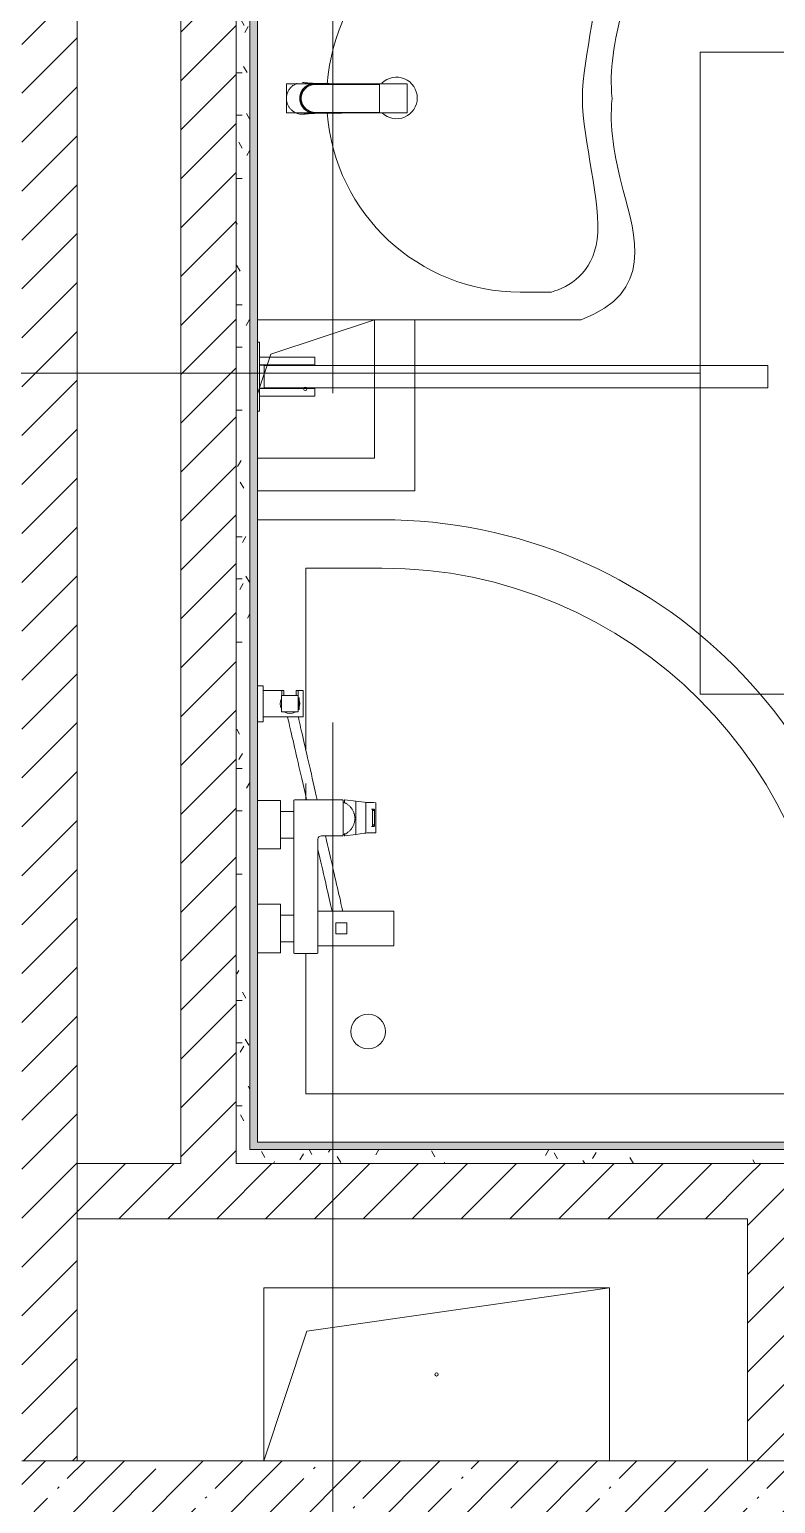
# Model space of a CAD drawing. Header units: millimetres. Extents: x 1322 to 199238, y -8553 to 29000.
# Drawn here: x 18690 to 19769, y 5338 to 7470 of the extents above; entities that cross this region are included whole.
import ezdxf

# ---------------------------------------------------------------- set-up
doc = ezdxf.new("R2010")
doc.units = ezdxf.units.MM
doc.linetypes.add('Осевая', pattern=[3175, 635, -476.25, 1587.5, -476.25])
for name, color, linetype, lineweight in [('0-1', 7, 'Continuous', 9), ('A-GENM', 7, 'Continuous', 9), ('A-WALL', 7, 'Continuous', 9), ('E-ELEC-FIXT-IDEN', 7, 'Continuous', 9), ('I-WALL', 7, 'Continuous', 9), ('P-SANR-FIXT', 7, 'Continuous', 9), ('Оси-2', 7, 'Осевая', 9)]:
    doc.layers.add(name, color=color, linetype=linetype, lineweight=lineweight)
doc.layers.add('A-WALL-1', color=7, linetype='Continuous', lineweight=9, true_color=0x3c3c3c)
doc.layers.add('A-WALL-FNSH-1', color=7, linetype='Continuous', lineweight=9, true_color=0x3c3c3c)
pattern_1 = [(45, (-75531.326, 0), (-35.35534, 35.35534), [])]
pattern_2 = [(0, (-75531.326, 0), (121.92, 30.48), [10.058, -81.382, 10.058, -81.382, -487.68]), (0, (-75531.326, 0), (121.92, 30.48), [-182.88, 10.058, -172.822, 10.058, -81.382, -213.36]), (0, (-75531.326, 0), (121.92, 30.48), [-457.2, 10.058, -50.902, 10.058, -142.342]), (120, (-75485.606, 15.24), (-87.356454, 90.345817), [10.058, -81.382, 10.058, -81.382, -487.68]), (120, (-75485.606, 15.24), (-87.356454, 90.345817), [-182.88, 10.058, -172.822, 10.058, -81.382, -213.36]), (120, (-75485.606, 15.24), (-87.356454, 90.345817), [-457.2, 10.058, -50.902, 10.058, -142.342]), (240, (-75470.366, 76.2), (-34.563546, -120.825817), [10.058, -81.382, 10.058, -81.382, -487.68]), (240, (-75470.366, 76.2), (-34.563546, -120.825817), [-182.88, 10.058, -172.822, 10.058, -81.382, -213.36]), (240, (-75470.366, 76.2), (-34.563546, -120.825817), [-457.2, 10.058, -50.902, 10.058, -142.342])]

# ---------------------------------------------------------------- blocks, each defined once
blk = doc.blocks.new('GM_Отверстие прямоугольное _в плите_ - Отверстие-20657929-План размещения напольных электротехнических лючков и розеток 1 этажа в осях 23_1-33')
at = {"layer": 'A-GENM'}
for p, q in [((-250, -125), (-250, 125)), ((-250, 125), (250, 125)), ((250, 125), (-250, 125)), ((-250, 125), (-250, -125)), ((-187.5, 62.5), (250, 125)), ((250, 125), (250, -125)), ((250, -125), (250, 125)), ((-250, -125), (-187.5, 62.5))]:
    blk.add_line(p, q, dxfattribs=at)
for start, end in [(360, 180), (180, 360)]:
    blk.add_arc((0, 0), 2.5, start, end, dxfattribs=at)
blk = doc.blocks.new('GM_Отверстие прямоугольное _в плите_ - Отверстие-V13-План размещения напольных электротехнических лючков и розеток 1 этажа в осях 23_1-33')
at = {"layer": 'A-GENM'}
for p, q in [((-50, 50), (100, 100)), ((100, 100), (100, -100)), ((100, -100), (100, 100)), ((-69, -7), (-50, 50)), ((100, -100), (-69, -100)), ((-69, -100), (100, -100))]:
    blk.add_line(p, q, dxfattribs=at)
for start, end in [(360, 180), (180, 360)]:
    blk.add_arc((0, 0), 2.5, start, end, dxfattribs=at)
blk = doc.blocks.new('сифон - Для раковины-V95-План размещения напольных электротехнических лючков и розеток 1 этажа в осях 23_1-33')
at = {"layer": 'P-SANR-FIXT'}
for start, end in [(46.114, 180), (180, 315)]:
    blk.add_arc((0, 0), 30, start, end, dxfattribs=at)
blk = doc.blocks.new('смеситель для раковины - Default-V96-План размещения напольных электротехнических лючков и розеток 1 этажа в осях 23_1-33')
at = {"layer": '0-1'}
for p, q in [((21, 151.6), (-21, 151.6)), ((20.3, 111.8), (-20.3, 111.8)), ((-22.8, 2.9), (-21.7, 15.4)), ((-20.7, 17.2), (-20.7, 16.7)), ((-20.3, 19.4), (-20.3, 15.8)), ((20.3, 15.8), (20.3, 19.4)), ((20.8, 16.7), (20.8, 17.2))]:
    blk.add_line(p, q, dxfattribs=at)
at = {"layer": '0-1', "flags": 128}
for points in [[(-21, 151.3), (-21, 147.9), (-21, 145.7), (-21, 145.2), (-21, 144.9), (-21, 144.8), (-21, 144.7), (-21, 144.7)], [(21, 89.1), (21, 88.6), (21, 88.3), (21, 88.3)], [(21.7, 15.4), (22.3, 8.3), (22.8, 2.9)]]:
    blk.add_lwpolyline(points, dxfattribs=at)
at = {"layer": 'P-SANR-FIXT'}
for p, q in [((21, 151.6), (-21, 151.6)), ((-21, 151.6), (-21, -23)), ((21, -23), (21, 151.6)), ((-20.3, 111.8), (-20.3, 111.8)), ((-20.3, 111.8), (-20.3, 109.7)), ((20.3, 109.7), (20.3, 111.8)), ((20.3, 111.8), (20.3, 111.8)), ((-21, -23), (21, -23))]:
    blk.add_line(p, q, dxfattribs=at)
at = {"layer": 'P-SANR-FIXT', "flags": 128}
for points in [[(-21, 144), (-21, 91), (-21, 37.9)], [(21, 37.9), (21, 91), (21, 144)], [(-20.3, 19.4), (-20.3, 60.2), (-20.3, 109.7)], [(20.3, 109.7), (20.3, 60.2), (20.3, 19.4)], [(21, 17.1), (21, 22.3), (21, 27.5), (21, 32.7), (21, 37.9)], [(-20.3, 15.8), (-20.3, 17.1), (-20.3, 18.4)], [(20.3, 18.4), (20.3, 17.1), (20.3, 15.8)], [(21, 15.1), (21, 15.6), (21, 16.1), (21, 16.6), (21, 17.1)], [(22.9, -1.8), (22.4, 2.9), (22, 7.6), (21.5, 12.3), (21.1, 17.1)], [(21.1, 17.1), (21.5, 12.3), (22, 7.6), (22.4, 2.9), (22.9, -1.8)]]:
    blk.add_lwpolyline(points, dxfattribs=at)
at = {"layer": 'P-SANR-FIXT'}
for centre, major_axis, ratio, start_param, end_param in [((-9809.3, 72.1), (-9788.3, 0.5), 0.986286, 3.135948, 3.138103), ((0, 17.2), (20.8, 0), 0.98634, 3.060685, 3.141593), ((0, 17.2), (20.8, 0), 0.98634, 3.141593, 3.395551), ((0, 17.2), (20.8, 0), 0.98634, 3.707105, 3.769911), ((0, 17.2), (20.8, 0), 0.98634, 5.654867, 5.717635), ((0, 17.2), (-20.8, 0), 0.98634, 2.887544, 3.141593), ((0, 17.2), (20.8, 0), 0.98634, 0, 0.080911), ((0, 17.2), (20.8, 0), 0.98634, 4.154533, 5.270098)]:
    blk.add_ellipse(centre, major_axis=major_axis, ratio=ratio, start_param=start_param, end_param=end_param, dxfattribs=at)
for points, knots in [([(-21, 151.6), (-21, 151.7), (-21, 151.5), (-21, 150.5), (-21, 148.7), (-21, 146.9), (-21, 145.2), (-21, 144.4), (-21, 144)], [0.4444444, 0.4444444, 0.4444444, 0.4444444, 0.5555556, 0.6666667, 0.7777778, 0.8888889, 0.9444444, 1, 1, 1, 1]), ([(21, 144), (21, 144.4), (21, 145.2), (21, 146.9), (21, 148.7), (21, 150.5), (21, 151.5), (21, 151.7), (21, 151.6)], [0, 0, 0, 0, 0.0555556, 0.1111111, 0.2222222, 0.3333333, 0.4444444, 0.5555556, 0.5555556, 0.5555556, 0.5555556]), ([(-21.8, 13.9), (-21.8, 14.6), (-21.7, 16.1), (-21.6, 18.9), (-21.5, 22.1), (-21.5, 25.2), (-21.4, 27.9), (-21.4, 30), (-21.4, 31.8), (-21.3, 33.4), (-21.3, 34.5), (-21.3, 35.6), (-21.3, 37), (-21.3, 38.7), (-21.2, 41), (-21.2, 44.2), (-21.2, 48.8), (-21.1, 54.3), (-21.1, 59.3), (-21.1, 63.2), (-21.1, 66.1), (-21.1, 68.8), (-21.1, 72.5), (-21, 78.9), (-21, 84.5), (-21, 88.1)], [0, 0, 0, 0, 0.083333, 0.166667, 0.25, 0.333333, 0.375, 0.416667, 0.458333, 0.479167, 0.5, 0.520833, 0.541667, 0.583333, 0.625, 0.666667, 0.708333, 0.75, 0.791667, 0.8125, 0.833333, 0.854167, 0.875, 0.916667, 1, 1, 1, 1]), ([(21, 88.1), (21, 84.5), (21, 78.9), (21.1, 72.5), (21.1, 68.8), (21.1, 66.1), (21.1, 63.2), (21.1, 59.3), (21.2, 54.3), (21.2, 48.8), (21.2, 44.2), (21.3, 41), (21.3, 38.7), (21.3, 37), (21.3, 35.6), (21.3, 34.5), (21.3, 33.4), (21.4, 31.8), (21.4, 30), (21.4, 27.9), (21.5, 25.2), (21.5, 22.1), (21.6, 18.9), (21.7, 16.1), (21.8, 14.6), (21.8, 13.9)], [0, 0, 0, 0, 0.083333, 0.125, 0.145833, 0.166667, 0.1875, 0.208333, 0.25, 0.291667, 0.333333, 0.375, 0.416667, 0.458333, 0.479167, 0.5, 0.520833, 0.541667, 0.583333, 0.625, 0.666667, 0.75, 0.833333, 0.916667, 1, 1, 1, 1]), ([(-21.1, 17.1), (-21.2, 16.5), (-21.3, 15.4), (-21.5, 13.7), (-21.6, 11.8), (-21.9, 9.3), (-22.1, 7.6), (-22.4, 5.3), (-22.6, 3), (-22.8, 1.4), (-22.9, 0.3)], [0, 0, 0, 0, 0.1, 0.2, 0.3, 0.4, 0.6, 0.7, 0.8, 1, 1, 1, 1]), ([(-22.6, 3.6), (-22.6, 3.8), (-22.5, 4.4), (-22.4, 5.5), (-22.3, 6.9), (-22.2, 8.4), (-22, 10.9), (-21.9, 12.9), (-21.8, 13.9)], [0.3178487, 0.3178487, 0.3178487, 0.3178487, 0.375, 0.5, 0.625, 0.75, 0.875, 1, 1, 1, 1]), ([(21, 15.1), (20.9, 14), (20.5, 11.7), (19.3, 8.5), (17.6, 5.5), (14.8, 1.9), (11.1, -0.9), (6.8, -2.8), (3.4, -3.6), (0, -3.8), (-4.5, -3.5), (-10.1, -1.7), (-14.7, 1.9), (-17.6, 5.5), (-19.3, 8.4), (-20.5, 11.7), (-20.9, 13.9), (-21, 15)], [0, 0, 0, 0, 0.055556, 0.111111, 0.166667, 0.222222, 0.333333, 0.388889, 0.444444, 0.5, 0.555556, 0.666667, 0.777778, 0.833333, 0.888889, 0.944444, 1, 1, 1, 1]), ([(20.3, 19.4), (20.3, 18.2), (20.2, 15.9), (19.3, 12.3), (18, 9.6), (16.8, 7.5), (15.7, 6), (14.5, 4.7), (12.8, 3), (10.4, 1.2), (7.1, -0.4), (2.4, -1.7), (-2.5, -1.7), (-7.1, -0.4), (-10.9, 1.5), (-13.6, 3.7), (-15.4, 5.7), (-16.5, 7.1), (-17.7, 9), (-18.9, 11.5), (-20, 15), (-20.3, 17.7), (-20.3, 19.4)], [0, 0, 0, 0, 0.055556, 0.111111, 0.166667, 0.194444, 0.222222, 0.25, 0.277778, 0.333333, 0.388889, 0.444444, 0.555556, 0.611111, 0.666667, 0.75, 0.770833, 0.791667, 0.833333, 0.875, 0.916667, 1, 1, 1, 1]), ([(20.3, 15.8), (20.3, 13.7), (19.8, 10.7), (17.9, 6.9), (16.3, 4.7), (14.8, 3.1), (13, 1.5), (11.1, 0.2), (9, -0.8), (7.3, -1.5), (5.5, -2), (3.6, -2.4), (1.4, -2.7), (-0.9, -2.7), (-3.3, -2.5), (-5.5, -2), (-7.7, -1.3), (-9.8, -0.4), (-11.7, 0.6), (-13.5, 1.9), (-15.1, 3.4), (-16.9, 5.4), (-19.5, 9.5), (-20.3, 13.2), (-20.3, 15.8)], [0, 0, 0, 0, 0.111111, 0.166667, 0.222222, 0.25, 0.277778, 0.333333, 0.361111, 0.388889, 0.416667, 0.444444, 0.479167, 0.513889, 0.548611, 0.583333, 0.618056, 0.652778, 0.6875, 0.722222, 0.756944, 0.791667, 0.861111, 1, 1, 1, 1]), ([(21.1, 19.2), (21.3, 18.6), (21.7, 16.8), (21.8, 15.1), (21.8, 13.9)], [0.8206896, 0.8206896, 0.8206896, 0.8206896, 0.8888889, 1, 1, 1, 1]), ([(21.1, 17.1), (21.1, 16.7), (21.2, 16), (21.3, 15), (21.4, 13.9), (21.6, 12.5), (21.8, 10.8), (22, 8.7), (22.2, 6.9), (22.4, 5.5), (22.5, 4.5), (22.6, 3.4), (22.7, 2.4), (22.8, 1.5), (22.9, 0.8), (22.9, 0.4), (22.9, 0.3)], [0, 0, 0, 0, 0.0625, 0.125, 0.1875, 0.25, 0.375, 0.5, 0.625, 0.6875, 0.75, 0.8125, 0.875, 0.9375, 0.96875, 1, 1, 1, 1]), ([(21.8, 13.9), (21.8, 13.3), (21.9, 11.9), (22, 10), (22.2, 8.4), (22.2, 7.3), (22.3, 6.4), (22.4, 5.2), (22.6, 3.7), (22.8, 2), (22.9, 0.8), (22.9, 0.3)], [0, 0, 0, 0, 0.083333, 0.166667, 0.25, 0.333333, 0.416667, 0.5, 0.666667, 0.833333, 1, 1, 1, 1]), ([(22.1, 7), (22.2, 6.5), (22.8, 4.3), (23, 2), (22.9, 0.3)], [0.8, 0.8, 0.8, 0.8, 0.85, 1, 1, 1, 1]), ([(-4.9, -22.5), (-5.5, -22.3), (-7.7, -21.7), (-10.7, -20.5), (-13.4, -18.7), (-15.3, -17.2), (-17, -15.4), (-19, -12.9), (-20.6, -10.1), (-21.5, -8), (-21.7, -7.4)], [0.5555556, 0.5555556, 0.5555556, 0.5555556, 0.5833333, 0.6527778, 0.6875, 0.7222222, 0.7569444, 0.7916667, 0.8611111, 0.8888889, 0.8888889, 0.8888889, 0.8888889]), ([(22.9, -1.8), (22.6, -4.5), (21.7, -8.2), (19.1, -12.8), (16.7, -15.9), (13.7, -18.5), (10.4, -20.6), (6.8, -22.1), (3.4, -22.8), (0.5, -23), (-2.1, -22.9), (-3.7, -22.7), (-4.5, -22.5)], [0, 0, 0, 0, 0.1111111, 0.1666667, 0.2222222, 0.2777778, 0.3333333, 0.3888889, 0.4444444, 0.4791667, 0.5138889, 0.5501588, 0.5501588, 0.5501588, 0.5501588])]:
    blk.add_open_spline(points, degree=3, knots=knots, dxfattribs=at)
for points in [[(21, 37.9), (21, 36.1), (21, 32.7), (21.1, 27.5), (21.1, 22.3), (21.1, 18.8), (21.1, 17.1)], [(-22.9, 0.3), (-23, 2.1), (-22.8, 3.8), (-22.4, 5.5)], [(-21.8, 13.9), (-21.8, 15.7), (-21.5, 17.5), (-21.1, 19.2)], [(-21.1, 17.1), (-21.1, 16.7), (-21.1, 16), (-21, 15.3), (-21, 15)], [(21.1, 17.1), (21.1, 16.7), (21.1, 16.1), (21, 15.4), (21, 15.1)], [(22.9, 0.3), (22.8, 1.7), (22.5, 4.5), (22, 8.7), (21.5, 12.9), (21.2, 15.7), (21.1, 17.1)], [(22.9, 0.3), (22.9, -0.1), (22.9, -0.4), (22.9, -0.8)]]:
    blk.add_open_spline(points, degree=3, dxfattribs=at)
blk = doc.blocks.new('поддон угловой - 900х900-V100-План размещения напольных электротехнических лючков и розеток 1 этажа в осях 23_1-33')
at = {"layer": 'P-SANR-FIXT'}
for p, q in [((-270, 450), (-449.9, 450)), ((-380, 115.7), (-380, 380)), ((-380, 380), (-270, 380)), ((-380, 45), (-380, 68.7)), ((-380, -380), (-380, -177)), ((380, -270), (380, -380)), ((450, -291), (450, -270)), ((380, -380), (-380, -380)), ((369.9, -450), (414.1, -450))]:
    blk.add_line(p, q, dxfattribs=at)
for centre, radius, start, end in [((-270, -270), 720, 360, 90), ((-270, -270), 650, 0, 90), ((-290, -290), 25, 90, 270), ((-290, -290), 25, 270, 90)]:
    blk.add_arc(centre, radius, start, end, dxfattribs=at)
blk = doc.blocks.new('Смеситель для ванны с душевым гарнитуром - Смеситель для ванны с душевым гарнитуром-V101-План размещения напольных электротехнических лючков и розеток 1 этажа в осях 23_1-33')
at = {"layer": 'P-SANR-FIXT'}
for p, q in [((94559, 6520.8), (94551, 6520.8)), ((94559, 6519.2), (94559, 6520.8)), ((94559, 6520.8), (94559, 6519.2)), ((94559, 6519.2), (94559, 6470.4)), ((94586.3, 6514.1), (94559, 6514.1)), ((94609.8, 6506.8), (94585.8, 6506.8)), ((94585.8, 6506.8), (94585.8, 6482.8)), ((94588.3, 6514.1), (94586.3, 6514.1)), ((94586.3, 6514.1), (94586.3, 6506.8)), ((94586.3, 6506.8), (94586.3, 6514.1)), ((94588.8, 6506.8), (94588.8, 6513.6)), ((94606.8, 6513.6), (94606.8, 6506.8)), ((94609.5, 6514.1), (94607.3, 6514.1)), ((94609.5, 6506.8), (94609.5, 6514.1)), ((94617, 6514.1), (94609.5, 6514.1)), ((94609.5, 6514.1), (94609.5, 6506.8)), ((94609.8, 6482.8), (94609.8, 6506.8)), ((94611.3, 6503.2), (94609.8, 6503.2)), ((94611.3, 6503.2), (94609.8, 6503.2)), ((94611.3, 6503.2), (94609.8, 6503.2)), ((94611.3, 6503.2), (94609.8, 6503.2)), ((94611.3, 6503.2), (94609.8, 6503.2)), ((94611.3, 6503.2), (94609.8, 6503.2)), ((94611.3, 6503.2), (94609.8, 6503.2)), ((94611.3, 6503.2), (94609.8, 6503.2)), ((94611.3, 6503.2), (94611.3, 6500)), ((94611.3, 6500), (94611.3, 6503.2)), ((94611.3, 6503.2), (94611.3, 6500)), ((94611.3, 6500), (94611.3, 6503.2)), ((94611.3, 6503.2), (94611.3, 6500)), ((94611.3, 6500), (94611.3, 6503.2)), ((94611.3, 6503.2), (94611.3, 6500)), ((94611.3, 6500), (94611.3, 6503.2)), ((94611.3, 6503.2), (94611.3, 6500)), ((94611.3, 6500), (94611.3, 6503.2)), ((94611.3, 6503.2), (94611.3, 6500)), ((94611.3, 6500), (94611.3, 6503.2)), ((94611.3, 6503.2), (94611.3, 6500)), ((94611.3, 6500), (94611.3, 6503.2)), ((94611.3, 6503.2), (94611.3, 6500)), ((94611.3, 6500), (94611.3, 6503.2)), ((94617, 6475.6), (94617, 6514.1)), ((94585.8, 6482.8), (94609.8, 6482.8)), ((94609.8, 6500), (94611.3, 6500)), ((94609.8, 6500), (94611.3, 6500)), ((94609.8, 6500), (94611.3, 6500)), ((94609.8, 6500), (94611.3, 6500)), ((94609.8, 6500), (94611.3, 6500)), ((94609.8, 6500), (94611.3, 6500)), ((94609.8, 6500), (94611.3, 6500)), ((94609.8, 6500), (94611.3, 6500)), ((94611.3, 6498.7), (94609.8, 6498.7)), ((94611.3, 6498.7), (94609.8, 6498.7)), ((94611.3, 6498.7), (94609.8, 6498.7)), ((94611.3, 6498.7), (94609.8, 6498.7)), ((94611.3, 6498.7), (94609.8, 6498.7)), ((94611.3, 6498.7), (94609.8, 6498.7)), ((94611.3, 6498.7), (94609.8, 6498.7)), ((94611.3, 6498.7), (94609.8, 6498.7)), ((94609.8, 6495.5), (94611.3, 6495.5)), ((94609.8, 6495.5), (94611.3, 6495.5)), ((94609.8, 6495.5), (94611.3, 6495.5)), ((94609.8, 6495.5), (94611.3, 6495.5)), ((94609.8, 6495.5), (94611.3, 6495.5)), ((94609.8, 6495.5), (94611.3, 6495.5)), ((94609.8, 6495.5), (94611.3, 6495.5)), ((94609.8, 6495.5), (94611.3, 6495.5)), ((94611.3, 6494.2), (94609.8, 6494.2)), ((94611.3, 6494.2), (94609.8, 6494.2)), ((94611.3, 6494.2), (94609.8, 6494.2)), ((94611.3, 6494.2), (94609.8, 6494.2)), ((94611.3, 6494.2), (94609.8, 6494.2)), ((94611.3, 6494.2), (94609.8, 6494.2)), ((94611.3, 6494.2), (94609.8, 6494.2)), ((94611.3, 6494.2), (94609.8, 6494.2)), ((94609.8, 6491), (94611.3, 6491)), ((94609.8, 6491), (94611.3, 6491)), ((94609.8, 6491), (94611.3, 6491)), ((94609.8, 6491), (94611.3, 6491)), ((94609.8, 6491), (94611.3, 6491)), ((94609.8, 6491), (94611.3, 6491)), ((94609.8, 6491), (94611.3, 6491)), ((94609.8, 6491), (94611.3, 6491)), ((94611.3, 6489.6), (94609.8, 6489.6)), ((94611.3, 6489.6), (94609.8, 6489.6)), ((94611.3, 6489.6), (94609.8, 6489.6)), ((94611.3, 6489.6), (94609.8, 6489.6)), ((94611.3, 6489.6), (94609.8, 6489.6)), ((94611.3, 6489.6), (94609.8, 6489.6)), ((94611.3, 6489.6), (94609.8, 6489.6)), ((94611.3, 6489.6), (94609.8, 6489.6)), ((94609.8, 6486.4), (94611.3, 6486.4)), ((94609.8, 6486.4), (94611.3, 6486.4)), ((94609.8, 6486.4), (94611.3, 6486.4)), ((94609.8, 6486.4), (94611.3, 6486.4)), ((94609.8, 6486.4), (94611.3, 6486.4)), ((94609.8, 6486.4), (94611.3, 6486.4)), ((94609.8, 6486.4), (94611.3, 6486.4)), ((94609.8, 6486.4), (94611.3, 6486.4)), ((94611.3, 6498.7), (94611.3, 6495.5)), ((94611.3, 6495.5), (94611.3, 6498.7)), ((94611.3, 6498.7), (94611.3, 6495.5)), ((94611.3, 6495.5), (94611.3, 6498.7)), ((94611.3, 6498.7), (94611.3, 6495.5)), ((94611.3, 6495.5), (94611.3, 6498.7)), ((94611.3, 6498.7), (94611.3, 6495.5)), ((94611.3, 6495.5), (94611.3, 6498.7)), ((94611.3, 6498.7), (94611.3, 6495.5)), ((94611.3, 6495.5), (94611.3, 6498.7)), ((94611.3, 6498.7), (94611.3, 6495.5)), ((94611.3, 6495.5), (94611.3, 6498.7)), ((94611.3, 6498.7), (94611.3, 6495.5)), ((94611.3, 6495.5), (94611.3, 6498.7)), ((94611.3, 6498.7), (94611.3, 6495.5)), ((94611.3, 6495.5), (94611.3, 6498.7)), ((94611.3, 6494.2), (94611.3, 6491)), ((94611.3, 6491), (94611.3, 6494.2)), ((94611.3, 6494.2), (94611.3, 6491)), ((94611.3, 6491), (94611.3, 6494.2)), ((94611.3, 6494.2), (94611.3, 6491)), ((94611.3, 6491), (94611.3, 6494.2)), ((94611.3, 6494.2), (94611.3, 6491)), ((94611.3, 6491), (94611.3, 6494.2)), ((94611.3, 6494.2), (94611.3, 6491)), ((94611.3, 6491), (94611.3, 6494.2)), ((94611.3, 6494.2), (94611.3, 6491)), ((94611.3, 6491), (94611.3, 6494.2)), ((94611.3, 6494.2), (94611.3, 6491)), ((94611.3, 6491), (94611.3, 6494.2)), ((94611.3, 6494.2), (94611.3, 6491)), ((94611.3, 6491), (94611.3, 6494.2)), ((94611.3, 6489.6), (94611.3, 6486.4)), ((94611.3, 6486.4), (94611.3, 6489.6)), ((94611.3, 6489.6), (94611.3, 6486.4)), ((94611.3, 6486.4), (94611.3, 6489.6)), ((94611.3, 6489.6), (94611.3, 6486.4)), ((94611.3, 6486.4), (94611.3, 6489.6)), ((94611.3, 6489.6), (94611.3, 6486.4)), ((94611.3, 6486.4), (94611.3, 6489.6)), ((94611.3, 6489.6), (94611.3, 6486.4)), ((94611.3, 6486.4), (94611.3, 6489.6)), ((94611.3, 6489.6), (94611.3, 6486.4)), ((94611.3, 6486.4), (94611.3, 6489.6)), ((94611.3, 6489.6), (94611.3, 6486.4)), ((94611.3, 6486.4), (94611.3, 6489.6)), ((94611.3, 6489.6), (94611.3, 6486.4)), ((94611.3, 6486.4), (94611.3, 6489.6)), ((94551, 6468.8), (94559, 6468.8)), ((94559, 6475.6), (94617, 6475.6)), ((94559, 6470.4), (94559, 6468.8)), ((94559, 6468.8), (94559, 6470.4)), ((94584, 6354.8), (94551, 6354.8)), ((94584, 6354.8), (94551, 6354.8)), ((94584, 6354.8), (94584, 6284.8)), ((94584, 6354.8), (94584, 6284.8)), ((94603.3, 6354.8), (94603.3, 6134.8)), ((94603.3, 6354.8), (94603.3, 6134.8)), ((94673.8, 6355.8), (94604.3, 6355.8)), ((94673.8, 6355.8), (94604.3, 6355.8)), ((94674.8, 6304.8), (94674.8, 6354.8)), ((94674.8, 6304.8), (94674.8, 6354.8)), ((94676.6, 6355.8), (94677.4, 6355.8)), ((94676.6, 6355.8), (94676.6, 6350.8)), ((94693, 6353.8), (94677.4, 6355.8)), ((94693, 6305.9), (94693, 6353.8)), ((94705.9, 6352.2), (94693, 6353.8)), ((94707.4, 6352), (94705.9, 6352.2)), ((94707.4, 6307.6), (94707.4, 6352)), ((94709.8, 6351.8), (94707.4, 6352)), ((94718.6, 6351.8), (94709.8, 6351.8)), ((94722.1, 6351.4), (94718.6, 6351.8)), ((94722.1, 6351.4), (94722.1, 6308.3)), ((94603.3, 6339.1), (94584, 6339.1)), ((94717.5, 6342.3), (94715.9, 6342.3)), ((94717.5, 6342.3), (94716, 6342.3)), ((94717.2, 6319.5), (94717.2, 6340.2)), ((94720.2, 6340.2), (94717.2, 6340.2)), ((94717.5, 6342.3), (94719.9, 6342.3)), ((94718.1, 6340.2), (94718.1, 6342.3)), ((94720.2, 6340.2), (94720.2, 6319.5)), ((94717.5, 6317.3), (94715.9, 6317.3)), ((94716, 6317.3), (94717.5, 6317.3)), ((94720.2, 6319.5), (94717.2, 6319.5)), ((94719.9, 6317.3), (94717.5, 6317.3)), ((94718.1, 6317.3), (94718.1, 6319.5)), ((94584, 6300.6), (94603.3, 6300.6)), ((94638.3, 6134.8), (94638.3, 6298.8)), ((94638.3, 6134.8), (94638.3, 6298.8)), ((94643.3, 6303.8), (94673.8, 6303.8)), ((94643.3, 6303.8), (94673.8, 6303.8)), ((94676.6, 6307.3), (94676.6, 6303.9)), ((94677.4, 6303.9), (94676.6, 6303.9)), ((94677.4, 6303.9), (94693, 6305.9)), ((94693, 6305.9), (94705.9, 6307.4)), ((94705.9, 6307.5), (94707.4, 6307.6)), ((94707.4, 6307.6), (94709.8, 6307.9)), ((94709.8, 6307.9), (94718.6, 6307.9)), ((94718.6, 6307.9), (94722.1, 6308.3)), ((94551, 6284.8), (94584, 6284.8)), ((94551, 6284.8), (94584, 6284.8)), ((94584, 6204.8), (94551, 6204.8)), ((94584, 6204.8), (94551, 6204.8)), ((94584, 6204.8), (94584, 6134.8)), ((94584, 6204.8), (94584, 6134.8)), ((94603.3, 6189.1), (94584, 6189.1)), ((94747.8, 6194.8), (94638.3, 6194.8)), ((94748.3, 6145.3), (94748.3, 6194.3)), ((94680.3, 6177.8), (94664.3, 6177.8)), ((94664.3, 6177.3), (94664.3, 6177.8)), ((94664.3, 6177.8), (94664.3, 6177.3)), ((94664.3, 6162.3), (94664.3, 6177.3)), ((94664.3, 6162.3), (94664.3, 6161.8)), ((94664.3, 6161.8), (94664.3, 6162.3)), ((94664.3, 6161.8), (94680.3, 6161.8)), ((94680.3, 6177.3), (94680.3, 6177.8)), ((94680.3, 6177.8), (94680.3, 6177.3)), ((94680.3, 6177.3), (94680.3, 6162.3)), ((94680.3, 6162.3), (94680.3, 6161.8)), ((94680.3, 6161.8), (94680.3, 6162.3)), ((94584, 6150.6), (94603.3, 6150.6)), ((94638.3, 6144.8), (94747.8, 6144.8)), ((94551, 6134.8), (94584, 6134.8)), ((94551, 6134.8), (94584, 6134.8)), ((94604.3, 6133.8), (94637.3, 6133.8)), ((94604.3, 6133.8), (94637.3, 6133.8))]:
    blk.add_line(p, q, dxfattribs=at)
at = {"layer": 'P-SANR-FIXT', "flags": 128}
for points in [[(94621.9, 6355.8), (94620.7, 6361.3), (94619.2, 6367.7), (94617.8, 6374), (94616.4, 6380.2), (94614.9, 6386.4), (94613.6, 6392.4), (94612.2, 6398.4), (94610.8, 6404.2), (94609.5, 6410), (94608.2, 6415.6), (94607, 6421), (94605.8, 6426.4), (94604.6, 6431.6), (94603.4, 6436.6), (94602.3, 6441.4), (94601.2, 6446.1), (94600.2, 6450.6), (94599.2, 6454.9), (94598.3, 6458.9), (94597.4, 6462.8), (94596.6, 6466.5), (94595.8, 6470), (94595, 6473.2), (94594.5, 6475.6)], [(94610, 6475.1), (94610.7, 6471.8), (94611.6, 6468.2), (94612.4, 6464.4), (94613.3, 6460.4), (94614.3, 6456.3), (94615.3, 6451.9), (94616.4, 6447.3), (94617.4, 6442.6), (94618.6, 6437.6), (94619.7, 6432.5), (94620.9, 6427.3), (94622.2, 6421.9), (94623.4, 6416.4), (94624.7, 6410.7), (94626.1, 6404.9), (94627.4, 6399), (94628.8, 6393), (94630.2, 6386.9), (94631.6, 6380.7), (94633.1, 6374.4), (94634.5, 6368.1), (94636, 6361.7), (94637.3, 6355.8)], [(94674.8, 6352.5), (94675.7, 6352.1), (94676.7, 6351.8), (94677.6, 6351.4), (94678.5, 6350.9), (94679.3, 6350.4), (94680.2, 6349.9), (94681, 6349.3), (94681.8, 6348.7), (94682.6, 6348.1), (94683.4, 6347.5), (94684.1, 6346.8), (94684.8, 6346.1), (94685.5, 6345.3), (94686.1, 6344.6), (94686.7, 6343.8), (94687.3, 6343), (94687.9, 6342.1), (94688.4, 6341.3), (94688.9, 6340.4), (94689.3, 6339.5), (94689.7, 6338.6), (94690.1, 6337.7), (94690.4, 6336.7), (94690.7, 6335.8), (94691, 6334.8), (94691.2, 6333.8), (94691.4, 6332.8), (94691.5, 6331.9), (94691.6, 6330.9), (94691.7, 6329.9), (94691.7, 6328.9)], [(94717.2, 6340.2), (94717.2, 6340.7), (94717.2, 6341.1), (94717.3, 6341.5), (94717.3, 6341.9), (94717.3, 6342.1), (94717.4, 6342.3), (94717.5, 6342.3)], [(94720, 6342.3), (94720, 6342.1), (94720.1, 6341.9), (94720.1, 6341.5), (94720.2, 6341.1), (94720.2, 6340.7), (94720.2, 6340.2)], [(94691.7, 6327.8), (94691.6, 6326.8), (94691.5, 6325.8), (94691.4, 6324.9), (94691.2, 6323.9), (94691, 6322.9), (94690.7, 6321.9), (94690.4, 6321), (94690.1, 6320), (94689.7, 6319.1), (94689.3, 6318.2), (94688.9, 6317.3), (94688.4, 6316.4), (94687.9, 6315.6), (94687.3, 6314.7), (94686.8, 6313.9), (94686.1, 6313.1), (94685.5, 6312.4), (94684.8, 6311.6), (94684.1, 6310.9), (94683.4, 6310.2), (94682.6, 6309.6), (94681.8, 6309), (94681, 6308.4), (94680.2, 6307.8), (94679.4, 6307.3), (94678.5, 6306.8), (94677.6, 6306.3), (94676.7, 6305.9), (94675.8, 6305.5), (94674.8, 6305.2)], [(94717.5, 6317.3), (94717.4, 6317.4), (94717.3, 6317.6), (94717.3, 6317.8), (94717.3, 6318.1), (94717.2, 6318.5), (94717.2, 6319), (94717.2, 6319.5)], [(94720.2, 6319.5), (94720.2, 6319), (94720.2, 6318.5), (94720.1, 6318.1), (94720.1, 6317.8), (94720, 6317.6), (94720, 6317.4)], [(94649.3, 6303.6), (94650.8, 6297.2), (94652.2, 6290.9), (94653.6, 6284.7), (94655.1, 6278.6), (94656.4, 6272.5), (94657.8, 6266.5), (94659.2, 6260.7), (94660.5, 6255), (94661.8, 6249.3), (94663, 6243.9), (94664.2, 6238.5), (94665.4, 6233.4), (94666.6, 6228.4), (94667.7, 6223.5), (94668.8, 6218.8), (94669.8, 6214.4), (94670.8, 6210.1), (94671.7, 6206), (94672.6, 6202.1), (94673.4, 6198.4), (94674.2, 6194.9)], [(94658.9, 6194.8), (94658.4, 6196.7), (94657.6, 6200.5), (94656.7, 6204.5), (94655.7, 6208.7), (94654.7, 6213), (94653.6, 6217.6), (94652.6, 6222.4), (94651.4, 6227.3), (94650.3, 6232.4), (94649.1, 6237.6), (94647.8, 6243), (94646.6, 6248.6), (94645.3, 6254.2), (94643.9, 6260), (94642.6, 6265.9), (94641.2, 6271.9), (94639.8, 6278), (94638.4, 6284.2)]]:
    blk.add_lwpolyline(points, dxfattribs=at)
at = {"layer": 'P-SANR-FIXT'}
for centre, radius, start, end in [((94597.8, 6494.8), 14.2, 148.1524, 211.7439), ((94597.8, 6494.8), 14.2, 148.1524, 211.7439), ((94588.3, 6513.6), 0.5, 0, 90), ((94607.3, 6513.6), 0.5, 90, 180), ((94597.8, 6494.8), 14.2, 328.3082, 32.0443), ((94597.8, 6494.8), 14.2, 328.3082, 32.0443), ((94597.8, 6494.8), 14.2, 238.2631, 301.8541), ((94597.8, 6494.8), 14.2, 238.2631, 301.8541), ((94604.3, 6354.8), 1, 90, 180), ((94604.3, 6354.8), 1, 90, 180), ((94673.8, 6354.8), 1, 0, 90), ((94673.8, 6354.8), 1, 0, 90), ((94643.3, 6298.8), 5, 90, 180), ((94643.3, 6298.8), 5, 90, 180), ((94673.8, 6304.8), 1, 270, 0), ((94673.8, 6304.8), 1, 270, 0), ((94747.8, 6194.3), 0.5, 0, 90), ((94747.8, 6145.3), 0.5, 270, 0), ((94604.3, 6134.8), 1, 180, 270), ((94604.3, 6134.8), 1, 180, 270), ((94637.3, 6134.8), 1, 270, 0), ((94637.3, 6134.8), 1, 270, 0)]:
    blk.add_arc(centre, radius, start, end, dxfattribs=at)
blk = doc.blocks.new('SND_Умывальник МГН_Jika - гибкая подводка_ 640х550х165 PN6_3_ ХВ_ГВ накидная гайка BP DN15_ К-гл_кон_ П DN 50-32632225-План размещения напольных электротехнических лючков и розеток 1 этажа в осях 23_1-33')
at = {"layer": 'P-SANR-FIXT'}
for p, q in [((-320, 0), (-320, -468)), ((320, -468), (320, 0)), ((-280, -380), (-280, -425)), ((280, -425), (280, -380))]:
    blk.add_line(p, q, dxfattribs=at)
for start, end in [(94.3061, 180), (0, 85.696)]:
    blk.add_arc((0, -380), 280, start, end, dxfattribs=at)
for points, knots in [([(-280, -425), (-272.8, -450.8), (-229.3, -523.4), (-61.7, -470), (0, -470)], [-0.6664917, -0.6664917, -0.6664917, -0.6664917, -0.3523534, 0, 0, 0, 0]), ([(0, -470), (61.7, -470), (229.3, -523.4), (272.8, -450.8), (280, -425)], [-0.6664917, -0.6664917, -0.6664917, -0.6664917, -0.3141383, 0, 0, 0, 0]), ([(-320, -468), (-281.1, -574.8), (-131.1, -523.5), (-41.2, -508.8), (0, -512.9)], [0, 0, 0, 0, 0.3972744, 0.715552, 0.715552, 0.715552, 0.715552]), ([(0, -512.9), (41.2, -508.8), (131.1, -523.5), (281.1, -574.8), (320, -468)], [0, 0, 0, 0, 0.3182776, 0.715552, 0.715552, 0.715552, 0.715552])]:
    blk.add_open_spline(points, degree=3, knots=knots, dxfattribs=at)
blk = doc.blocks.new('Plumbing_Drainage_hansgrohe_56248XXX-RainDrain-Point-Complete-set-po - 800 Stainless Steel Optic-30807005-План размещения напольных электротехнических лючков и розеток 1 этажа в осях 23_1-33')
at = {"layer": 'P-SANR-FIXT'}
for p, q in [((158.5, -158.5), (158.5, 89)), ((-69, -158.5), (158.5, -158.5))]:
    blk.add_line(p, q, dxfattribs=at)
blk = doc.blocks.new('132_МГН_Поручень для унитаза_тип откидной - ПР 1Р-V1-План размещения напольных электротехнических лючков и розеток 1 этажа в осях 23_1-33')
at = {"layer": 'A-GENM'}
for p, q in [((-16, 738), (-16, 9.5)), ((16, 738), (-16, 738)), ((16, 9.5), (16, 738)), ((-28.2, 83), (-28.2, 3)), ((-17, 83), (-28.2, 83)), ((-17, 3), (-17, 83)), ((17, 83), (17, 3)), ((28.2, 83), (17, 83)), ((28.2, 3), (28.2, 83)), ((-50, 3), (-50, 0)), ((50, 3), (-50, 3)), ((-17, 3), (-28.2, 3)), ((-16, 9.5), (-16.6, 8.9)), ((-16.6, 8.9), (-16.6, 4.2)), ((16, 9.5), (-16, 9.5)), ((16, 9.5), (16.6, 8.9)), ((16.6, 8.9), (16.6, 4.2)), ((28.2, 3), (17, 3)), ((50, 0), (50, 3))]:
    blk.add_line(p, q, dxfattribs=at)
for centre, start, end in [((-15.3, 4.2), 180, 270), ((15.3, 4.2), 270, 360)]:
    blk.add_arc(centre, 1.24, start, end, dxfattribs=at)

msp = doc.modelspace()

# ---------------------------------------------------------------- hatches: boundary and pattern name
at = {"layer": 'I-WALL'}
h = msp.add_hatch(dxfattribs=at)
h.set_pattern_fill('FP_3', color=256, style=0, pattern_type=2)
h.set_pattern_definition(pattern_1)
h.paths.add_polyline_path([(18758.7, 5400), (18758.7, 10380), (18678.7, 10380), (18678.7, 5400)])
h = msp.add_hatch(dxfattribs=at)
h.set_pattern_fill('FP_31', color=256, style=0, pattern_type=2)
h.set_pattern_definition(pattern_2)
h.paths.add_polyline_path([(19008.7, 5850), (19008.7, 8080), (18988.7, 8080), (18989.8, 5850)])
for points in [[(19019.7, 5850), (19019.7, 8080), (19008.7, 8080), (19008.7, 5850)], [(19839.7, 5850), (19839.7, 5861), (19019.7, 5861), (19019.7, 5850), (19828.7, 5850)]]:
    msp.add_hatch(color=256, dxfattribs=at).paths.add_polyline_path(points)
h = msp.add_hatch(dxfattribs=at)
h.set_pattern_fill('FP_3', color=256, style=0, pattern_type=2)
h.set_pattern_definition(pattern_1)
h.paths.add_polyline_path([(18908.7, 5830), (18988.7, 5830), (18988.7, 7980), (18908.7, 7980), (18908.7, 6308.8)])
h = msp.add_hatch(dxfattribs=at)
h.set_pattern_fill('FP_31', color=256, style=0, pattern_type=2)
h.set_pattern_definition(pattern_2)
h.paths.add_polyline_path([(19322.4, 5830), (19808.7, 5830), (19808.7, 5850), (18988.7, 5850), (18989.8, 5830)])
h = msp.add_hatch(dxfattribs=at)
h.set_pattern_fill('FP_3', color=256, style=0, pattern_type=2)
h.set_pattern_definition(pattern_1)
h.paths.add_polyline_path([(19728.7, 5750), (19728.7, 5830), (18758.7, 5830), (18758.7, 5750), (19654.9, 5750)])
h = msp.add_hatch(dxfattribs=at)
h.set_pattern_fill('FP_3', color=256, style=0, pattern_type=2)
h.set_pattern_definition(pattern_1)
h.paths.add_polyline_path([(19808.7, 5400), (19808.7, 5830), (19728.7, 5830), (19728.7, 5400)])
h = msp.add_hatch(dxfattribs=at)
h.set_pattern_fill('FP_2', color=256, style=0, pattern_type=2)
h.set_pattern_definition([(45, (-75531.33, 0), (-57.024626, 57.024626), []), (45, (-75474.3, 0), (-57.024626, 57.024626), [100.806, -20.161, 3.353, -16.808])])
h.paths.add_polyline_path([(26038.7, 5180), (26078.7, 5180), (26078.7, 5400), (25178.7, 5400), (25178.7, 5180), (25640.2, 5180)])
h.paths.add_polyline_path([(24128.7, 5180), (24128.7, 5400), (18678.7, 5400), (18678.7, 5180), (23645.1, 5180)])

# ---------------------------------------------------------------- linework, layer by layer
at = {"layer": 'A-WALL'}
for q in [(19008.7, 8080), (19828.7, 5850)]:
    msp.add_line((19008.7, 5850), q, dxfattribs=at)
at = {"layer": 'A-WALL-1'}
for p, q in [((18758.7, 10000), (18758.7, 5400)), ((18988.7, 5830), (18988.7, 8060)), ((18908.7, 7980), (18908.7, 5830)), ((18908.7, 5830), (18758.7, 5830)), ((19808.7, 5830), (18988.7, 5830)), ((18758.7, 5750), (19728.7, 5750)), ((19728.7, 5750), (19728.7, 5400)), ((18678.7, 5400), (24128.7, 5400))]:
    msp.add_line(p, q, dxfattribs=at)
at = {"layer": 'A-WALL-FNSH-1'}
for p, q in [((19019.7, 5861), (19019.7, 8091)), ((19839.7, 5861), (19019.7, 5861))]:
    msp.add_line(p, q, dxfattribs=at)
at = {"layer": 'E-ELEC-FIXT-IDEN'}
msp.add_line((18578.7, 6972.6), (19660.2, 6972.6), dxfattribs=at)
at = {"layer": 'E-ELEC-FIXT-IDEN', "flags": 128}
msp.add_lwpolyline([(19660.2, 7436.6), (21503.6, 7436.6), (21503.6, 6508.6), (19660.2, 6508.6)], close=True, dxfattribs=at)
at = {"layer": 'Оси-2'}
msp.add_line((19128.7, 593.7), (19128.7, 19415.1), dxfattribs=at)

# ---------------------------------------------------------------- block references
at = {"layer": 'A-GENM'}
for name, p in [('GM_Отверстие прямоугольное _в плите_ - Отверстие-V13-План размещения напольных электротехнических лючков и розеток 1 этажа в осях 23_1-33', (19088.7, 6950)), ('GM_Отверстие прямоугольное _в плите_ - Отверстие-20657929-План размещения напольных электротехнических лючков и розеток 1 этажа в осях 23_1-33', (19278.7, 5525))]:
    msp.add_blockref(name, p, dxfattribs=at)
at = {"layer": 'P-SANR-FIXT'}
for name, p, rotation in [('SND_Умывальник МГН_Jika - гибкая подводка_ 640х550х165 PN6_3_ ХВ_ГВ накидная гайка BP DN15_ К-гл_кон_ П DN 50-32632225-План размещения напольных электротехнических лючков и розеток 1 этажа в осях 23_1-33', (19019.7, 7370), 89.99999999999977), ('сифон - Для раковины-V95-План размещения напольных электротехнических лючков и розеток 1 этажа в осях 23_1-33', (19220.7, 7370.6), 180), ('смеситель для раковины - Default-V96-План размещения напольных электротехнических лючков и розеток 1 этажа в осях 23_1-33', (19084.4, 7370), 269.9999999999995), ('132_МГН_Поручень для унитаза_тип откидной - ПР 1Р-V1-План размещения напольных электротехнических лючков и розеток 1 этажа в осях 23_1-33', (19019.7, 6967.7), 270.0000000000001)]:
    msp.add_blockref(name, p, dxfattribs=dict(at, rotation=rotation))
for name, p in [('Plumbing_Drainage_hansgrohe_56248XXX-RainDrain-Point-Complete-set-po - 800 Stainless Steel Optic-30807005-План размещения напольных электротехнических лючков и розеток 1 этажа в осях 23_1-33', (19088.7, 6961)), ('поддон угловой - 900х900-V100-План размещения напольных электротехнических лючков и розеток 1 этажа в осях 23_1-33', (19469.6, 6310.8)), ('Смеситель для ванны с душевым гарнитуром - Смеситель для ванны с душевым гарнитуром-V101-План размещения напольных электротехнических лючков и розеток 1 этажа в осях 23_1-33', (-75531.3, 0))]:
    msp.add_blockref(name, p, dxfattribs=at)

doc.saveas('drawing.dxf')
